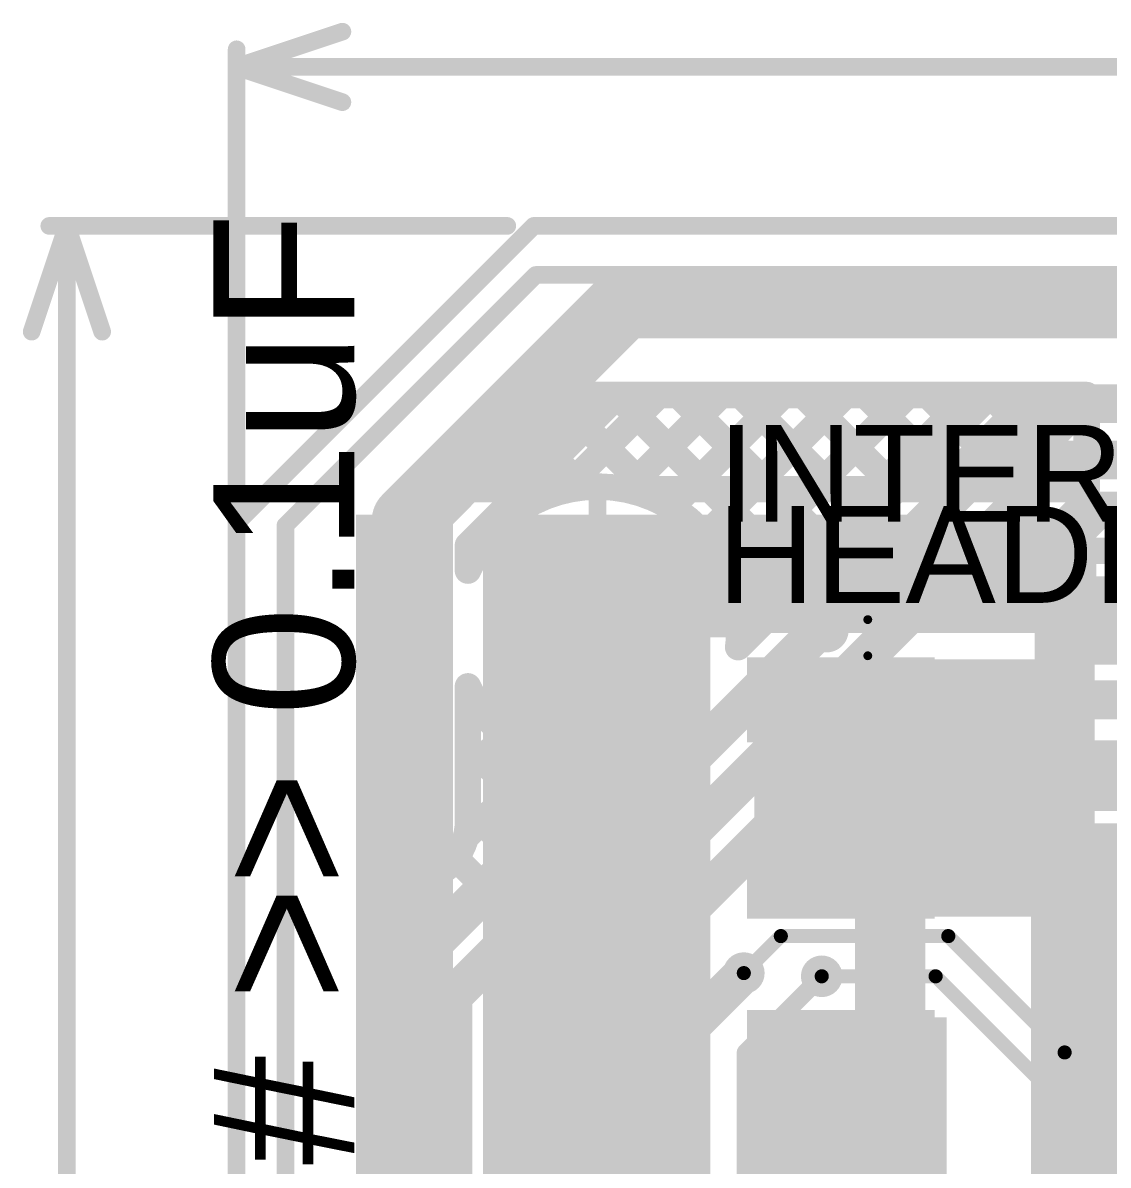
# Model space of a CAD drawing. Header units: millimetres. Extents: x -0.33 to 1.44, y -0.21 to 1.57.
# Drawn here: x -0.326 to 0.29, y 0.916 to 1.564 of the extents above; entities that cross this region are included whole.
import ezdxf

# ---------------------------------------------------------------- set-up
doc = ezdxf.new("R2010")
doc.units = ezdxf.units.MM
doc.header["$MEASUREMENT"] = 0
for name, color, linetype in [('BottomLayer', 5, 'Continuous'), ('Mechanical1', 6, 'Continuous'), ('Mechanical2', 216, 'Continuous'), ('TopLayer', 1, 'Continuous'), ('TopOverlay', 2, 'Continuous'), ('TopPaste', 8, 'Continuous'), ('TopSolder', 216, 'Continuous'), ('ViaHoleLayer', 16, 'Continuous')]:
    doc.layers.add(name, color=color, linetype=linetype)
doc.styles.add('Arial', font='arial.ttf', dxfattribs={"height": 0.2})

# ---------------------------------------------------------------- blocks, each defined once
blk = doc.blocks.new('95278_101A26LF_1')
at = {"layer": 'TopLayer'}
for points in [[(-0.62008, -0.05512), (-0.57992, -0.05512), (-0.57992, -0.15354), (-0.62008, -0.15354)], [(-0.52008, -0.05512), (-0.47992, -0.05512), (-0.47992, -0.15354), (-0.52008, -0.15354)], [(-0.42008, -0.05512), (-0.37992, -0.05512), (-0.37992, -0.15354), (-0.42008, -0.15354)]]:
    blk.add_hatch(color=1, dxfattribs=at).paths.add_polyline_path(points)
at = {"layer": 'TopPaste'}
for points in [[(-0.62008, -0.05512), (-0.57992, -0.05512), (-0.57992, -0.15354), (-0.62008, -0.15354)], [(-0.52008, -0.05512), (-0.47992, -0.05512), (-0.47992, -0.15354), (-0.52008, -0.15354)], [(-0.42008, -0.05512), (-0.37992, -0.05512), (-0.37992, -0.15354), (-0.42008, -0.15354)]]:
    blk.add_hatch(color=8, dxfattribs=at).paths.add_polyline_path(points)
at = {"layer": 'TopSolder'}
for points in [[(-0.62408, -0.05112), (-0.57592, -0.05112), (-0.57592, -0.15754), (-0.62408, -0.15754)], [(-0.52408, -0.05112), (-0.47592, -0.05112), (-0.47592, -0.15754), (-0.52408, -0.15754)], [(-0.42408, -0.05112), (-0.37592, -0.05112), (-0.37592, -0.15754), (-0.42408, -0.15754)]]:
    blk.add_hatch(color=216, dxfattribs=at).paths.add_polyline_path(points)
at = {"layer": 'TopOverlay', "const_width": 0.005}
for points in [[(-0.6455, -0.089), (-0.6455, 0.092)], [(-0.625, -0.089), (-0.6455, -0.089)]]:
    blk.add_lwpolyline(points, dxfattribs=at)
at = {"layer": 'TopOverlay'}
for points, const_width in [([(-0.64675, -0.089, 1), (-0.64425, -0.089, 1)], 0.0025), ([(-0.64675, -0.089, 1), (-0.64425, -0.089, 1)], 0.0025), ([(-0.62625, -0.089, 1), (-0.62375, -0.089, 1)], 0.0025), ([(-0.63188, -0.1125, 1), (-0.64712, -0.1125, 1)], 0.01), ([(-0.64962, -0.1125, 1), (-0.64462, -0.1125, 1)], 0.005), ([(-0.63438, -0.1125, 1), (-0.62938, -0.1125, 1)], 0.005)]:
    blk.add_lwpolyline(points, format="xyb", close=True, dxfattribs=dict(at, const_width=const_width))

msp = doc.modelspace()

# ---------------------------------------------------------------- hatches: boundary and pattern name
at = {"layer": 'BottomLayer'}
h = msp.add_hatch(color=5, dxfattribs=at)
edge = h.paths.add_edge_path()
edge.add_arc((0, 1.22047), 0.06299, 0, 360)
for points in [[(0.248, 1.2), (0.524, 1.2), (0.524, 1.25), (0.248, 1.25)], [(0.246, 0.905), (0.373, 0.905), (0.373, 1.11), (0.246, 1.11)]]:
    msp.add_hatch(color=5, dxfattribs=at).paths.add_polyline_path(points)
h = msp.add_hatch(color=5, dxfattribs=at)
edge = h.paths.add_edge_path()
edge.add_arc((0.269, 1.234), 0.01181, 0, 360)
h = msp.add_hatch(color=5, dxfattribs=at)
edge = h.paths.add_edge_path()
edge.add_arc((-0.108, 1.111), 0.01181, 0, 360)
h = msp.add_hatch(color=5, dxfattribs=at)
edge = h.paths.add_edge_path()
edge.add_arc((0.259, 1.093), 0.01181, 0, 360)
h = msp.add_hatch(color=5, dxfattribs=at)
edge = h.paths.add_edge_path()
edge.add_arc((0.083, 1.025), 0.01181, 0, 360)
h = msp.add_hatch(color=5, dxfattribs=at)
edge = h.paths.add_edge_path()
edge.add_arc((0.12719, 1.02319), 0.01181, 0, 360)
at = {"layer": 'TopLayer'}
for points in [[(-0.137, 0.657), (-0.082, 0.657), (-0.082, 1.285), (-0.137, 1.285)], [(-0.065, 1.218), (0.283, 1.218), (0.283, 1.285), (-0.065, 1.285)], [(-0.065, 0.82), (0.064, 0.82), (0.064, 1.26), (-0.065, 1.26)], [(0.089, 1.057), (0.282, 1.057), (0.282, 1.203), (0.089, 1.203)], [(0.087, 0.824), (0.198, 0.824), (0.198, 1), (0.087, 1)]]:
    msp.add_hatch(color=1, dxfattribs=at).paths.add_polyline_path(points)
h = msp.add_hatch(color=1, dxfattribs=at)
edge = h.paths.add_edge_path()
edge.add_arc((0, 1.22047), 0.06299, 0, 360)
h = msp.add_hatch(color=1, dxfattribs=at)
edge = h.paths.add_edge_path()
edge.add_arc((0.269, 1.234), 0.01181, 0, 360)
h = msp.add_hatch(color=1, dxfattribs=at)
edge = h.paths.add_edge_path()
edge.add_arc((-0.108, 1.111), 0.01181, 0, 360)
h = msp.add_hatch(color=1, dxfattribs=at)
edge = h.paths.add_edge_path()
edge.add_arc((0.259, 1.093), 0.01181, 0, 360)
h = msp.add_hatch(color=1, dxfattribs=at)
edge = h.paths.add_edge_path()
edge.add_arc((0.083, 1.025), 0.01181, 0, 360)
h = msp.add_hatch(color=1, dxfattribs=at)
edge = h.paths.add_edge_path()
edge.add_arc((0.12719, 1.02319), 0.01181, 0, 360)
at = {"layer": 'ViaHoleLayer'}
h = msp.add_hatch(color=16, dxfattribs=at)
edge = h.paths.add_edge_path()
edge.add_arc((0, 1.22047), 0.06299, 0, 360)
h = msp.add_hatch(color=16, dxfattribs=at)
edge = h.paths.add_edge_path()
edge.add_arc((0.269, 1.234), 0.00591, 0, 360)
h = msp.add_hatch(color=16, dxfattribs=at)
edge = h.paths.add_edge_path()
edge.add_arc((-0.108, 1.111), 0.00591, 0, 360)
h = msp.add_hatch(color=16, dxfattribs=at)
edge = h.paths.add_edge_path()
edge.add_arc((0.259, 1.093), 0.00591, 0, 360)
h = msp.add_hatch(color=16, dxfattribs=at)
edge = h.paths.add_edge_path()
edge.add_arc((0.083, 1.025), 0.00591, 0, 360)
h = msp.add_hatch(color=16, dxfattribs=at)
edge = h.paths.add_edge_path()
edge.add_arc((0.12719, 1.02319), 0.00591, 0, 360)

# ---------------------------------------------------------------- linework, layer by layer
at = {"layer": 'BottomLayer'}
for points, const_width in [([(-0.108, 1.282), (0.015, 1.405)], 0.04), ([(0.015, 1.405), (0.345, 1.405)], 0.04), ([(-0.08209, 1.01191), (0.254, 1.348)], 0.022), ([(-0.0735, 1.26771), (0.01169, 1.3529)], 0.015), ([(-0.01965, 1.29853), (0.03472, 1.3529)], 0.015), ([(0.01106, 1.35227), (0.11664, 1.2467)], 0.015), ([(0.01169, 1.3529), (0.22284, 1.3529)], 0.015), ([(0.01645, 1.29927), (0.07008, 1.3529)], 0.015), ([(0.0418, 1.28926), (0.10544, 1.3529)], 0.015), ([(0.04579, 1.3529), (0.13432, 1.26438)], 0.015), ([(0.06094, 1.27305), (0.14079, 1.3529)], 0.015), ([(0.07441, 1.25116), (0.17615, 1.3529)], 0.015), ([(0.07979, 1.20985), (0.22284, 1.3529)], 0.015), ([(0.08048, 1.22188), (0.2115, 1.3529)], 0.015), ([(0.08115, 1.3529), (0.15199, 1.28206)], 0.015), ([(0.1165, 1.3529), (0.16967, 1.29973)], 0.015), ([(0.15186, 1.3529), (0.18735, 1.31741)], 0.015), ([(0.18721, 1.3529), (0.20503, 1.33509)], 0.015), ([(0.254, 1.348), (0.639, 1.348)], 0.022), ([(-0.00661, 1.3346), (0.03505, 1.29293)], 0.015), ([(-0.05309, 0.99891), (0.264, 1.316)], 0.022), ([(-0.02429, 1.31692), (-0.00794, 1.30057)], 0.015), ([(0.264, 1.316), (1.07181, 1.316)], 0.022), ([(-0.04197, 1.29924), (-0.03546, 1.29273)], 0.015), ([(-0.108, 1.111), (-0.108, 1.282)], 0.04), ([(0, 1.22047), (0, 1.29346)], 0.01), ([(0.24856, 1.2645), (0.27456, 1.2905)], 0.015), ([(0.26452, 1.2645), (0.29052, 1.2905)], 0.015), ([(0.27456, 1.2905), (0.5475, 1.2905)], 0.015), ([(0.28497, 1.2905), (0.31097, 1.2645)], 0.015), ([(-0.05965, 1.28156), (-0.05619, 1.27811)], 0.015), ([(0.26209, 1.27803), (0.27561, 1.2645)], 0.015), ([(-0.0735, 1.25329), (-0.0735, 1.26771)], 0.015), ([(0.24856, 1.2645), (0.5385, 1.2645)], 0.015), ([(-0.0735, 1.26006), (-0.07129, 1.25785)], 0.015), ([(-0.0735, 1.26006), (-0.07129, 1.25785)], 0.015), ([(0.07246, 1.25552), (0.09896, 1.22902)], 0.015), ([(0.269, 1.234), (0.269, 1.25581)], 0.01), ([(0, 1.22047), (0.07299, 1.22047)], 0.01), ([(0, 1.14748), (0, 1.22047)], 0.01), ([(-0.0735, 1.111), (-0.0735, 1.18766)], 0.015), ([(-0.0735, 1.17396), (-0.06879, 1.17868)], 0.015), ([(-0.02409, 0.98492), (0.17099, 1.18)], 0.022), ([(0.17099, 1.18), (0.5745, 1.18)], 0.022), ([(-0.0735, 1.13861), (-0.05258, 1.15953)], 0.015), ([(-0.0735, 1.15399), (-0.02478, 1.10528)], 0.015), ([(-0.07467, 1.10208), (-0.03069, 1.14606)], 0.015), ([(0.166, 1.11357), (0.18943, 1.137)], 0.04), ([(0.18943, 1.137), (0.409, 1.137)], 0.04), ([(-0.1105, 1.0309), (-0.00141, 1.13999)], 0.015), ([(-0.10009, 1.02997), (0.01062, 1.14068)], 0.015), ([(-0.02988, 1.14573), (-0.00711, 1.12296)], 0.015), ([(0.166, 0.677), (0.166, 1.11357)], 0.04), ([(-0.0735, 1.11864), (-0.04246, 1.0876)], 0.015), ([(-0.08045, 1.09023), (-0.06014, 1.06992)], 0.015), ([(-0.1105, 1.06625), (-0.09908, 1.07767)], 0.015), ([(-0.1105, 0.79068), (-0.1105, 1.07659)], 0.015), ([(-0.10251, 1.07694), (-0.07782, 1.05225)], 0.015), ([(-0.1105, 1.04957), (-0.09549, 1.03457)], 0.015), ([(0.00491, 0.94691), (0.083, 1.025)], 0.022), ([(0.084, 0.98), (0.12719, 1.02319)], 0.01), ([(-0.1105, 1.01422), (-0.10759, 1.0113)], 0.015), ([(-0.10759, 0.78777), (-0.10759, 1.01191)], 0.015), ([(-0.08209, 0.46508), (-0.08209, 1.01191)], 0.022), ([(-0.1105, 0.99554), (-0.10759, 0.99846)], 0.015), ([(-0.05309, 0.47709), (-0.05309, 0.99891)], 0.022), ([(-0.02409, 0.51209), (-0.02409, 0.98492)], 0.022), ([(-0.1105, 0.97886), (-0.10759, 0.97595)], 0.015), ([(0.084, 0.572), (0.084, 0.98)], 0.01), ([(-0.1105, 0.96019), (-0.10759, 0.9631)], 0.015), ([(0.00491, 0.53709), (0.00491, 0.94691)], 0.022), ([(-0.1105, 0.94351), (-0.10759, 0.94059)], 0.015), ([(-0.1105, 0.92483), (-0.10759, 0.92775)], 0.015)]:
    msp.add_lwpolyline(points, dxfattribs=dict(at, const_width=const_width))
for points, const_width in [([(0.005, 1.405, 1), (0.025, 1.405, 1)], 0.02), ([(0.005, 1.405, 1), (0.025, 1.405, 1)], 0.02), ([(0.00731, 1.35227, 1), (0.01481, 1.35227, 1)], 0.0075), ([(0.00794, 1.3529, 1), (0.01544, 1.3529, 1)], 0.0075), ([(0.00794, 1.3529, 1), (0.01544, 1.3529, 1)], 0.0075), ([(0.03097, 1.3529, 1), (0.03847, 1.3529, 1)], 0.0075), ([(0.04204, 1.3529, 1), (0.04954, 1.3529, 1)], 0.0075), ([(0.06633, 1.3529, 1), (0.07383, 1.3529, 1)], 0.0075), ([(0.0774, 1.3529, 1), (0.0849, 1.3529, 1)], 0.0075), ([(0.10169, 1.3529, 1), (0.10919, 1.3529, 1)], 0.0075), ([(0.11275, 1.3529, 1), (0.12025, 1.3529, 1)], 0.0075), ([(0.13704, 1.3529, 1), (0.14454, 1.3529, 1)], 0.0075), ([(0.14811, 1.3529, 1), (0.15561, 1.3529, 1)], 0.0075), ([(0.1724, 1.3529, 1), (0.1799, 1.3529, 1)], 0.0075), ([(0.18346, 1.3529, 1), (0.19096, 1.3529, 1)], 0.0075), ([(0.20775, 1.3529, 1), (0.21525, 1.3529, 1)], 0.0075), ([(0.21909, 1.3529, 1), (0.22659, 1.3529, 1)], 0.0075), ([(0.21909, 1.3529, 1), (0.22659, 1.3529, 1)], 0.0075), ([(0.2485, 1.348, 1), (0.2595, 1.348, 1)], 0.011), ([(0.2485, 1.348, 1), (0.2595, 1.348, 1)], 0.011), ([(-0.01036, 1.3346, 1), (-0.00286, 1.3346, 1)], 0.0075), ([(0.20128, 1.33509, 1), (0.20878, 1.33509, 1)], 0.0075), ([(-0.02804, 1.31692, 1), (-0.02054, 1.31692, 1)], 0.0075), ([(0.1836, 1.31741, 1), (0.1911, 1.31741, 1)], 0.0075), ([(0.2585, 1.316, 1), (0.2695, 1.316, 1)], 0.011), ([(0.2585, 1.316, 1), (0.2695, 1.316, 1)], 0.011), ([(-0.04572, 1.29924, 1), (-0.03822, 1.29924, 1)], 0.0075), ([(-0.0234, 1.29853, 1), (-0.0159, 1.29853, 1)], 0.0075), ([(-0.01169, 1.30057, 1), (-0.00419, 1.30057, 1)], 0.0075), ([(0.0127, 1.29927, 1), (0.0202, 1.29927, 1)], 0.0075), ([(0.16592, 1.29973, 1), (0.17342, 1.29973, 1)], 0.0075), ([(-0.118, 1.282, 1), (-0.098, 1.282, 1)], 0.02), ([(-0.118, 1.282, 1), (-0.098, 1.282, 1)], 0.02), ([(-0.03921, 1.29273, 1), (-0.03171, 1.29273, 1)], 0.0075), ([(-0.0025, 1.29346, 1), (0.0025, 1.29346, 1)], 0.005), ([(0.0313, 1.29293, 1), (0.0388, 1.29293, 1)], 0.0075), ([(0.03805, 1.28926, 1), (0.04555, 1.28926, 1)], 0.0075), ([(0.27081, 1.2905, 1), (0.27831, 1.2905, 1)], 0.0075), ([(0.27081, 1.2905, 1), (0.27831, 1.2905, 1)], 0.0075), ([(0.28122, 1.2905, 1), (0.28872, 1.2905, 1)], 0.0075), ([(0.28677, 1.2905, 1), (0.29427, 1.2905, 1)], 0.0075), ([(0.14824, 1.28206, 1), (0.15574, 1.28206, 1)], 0.0075), ([(-0.0634, 1.28156, 1), (-0.0559, 1.28156, 1)], 0.0075), ([(-0.05994, 1.27811, 1), (-0.05244, 1.27811, 1)], 0.0075), ([(0.25834, 1.27803, 1), (0.26584, 1.27803, 1)], 0.0075), ([(0.05719, 1.27305, 1), (0.06469, 1.27305, 1)], 0.0075), ([(-0.07725, 1.26771, 1), (-0.06975, 1.26771, 1)], 0.0075), ([(-0.07725, 1.26771, 1), (-0.06975, 1.26771, 1)], 0.0075), ([(0.13057, 1.26438, 1), (0.13807, 1.26438, 1)], 0.0075), ([(0.24481, 1.2645, 1), (0.25231, 1.2645, 1)], 0.0075), ([(0.24481, 1.2645, 1), (0.25231, 1.2645, 1)], 0.0075), ([(0.26077, 1.2645, 1), (0.26827, 1.2645, 1)], 0.0075), ([(0.27186, 1.2645, 1), (0.27936, 1.2645, 1)], 0.0075), ([(-0.07725, 1.26006, 1), (-0.06975, 1.26006, 1)], 0.0075), ([(-0.07725, 1.26006, 1), (-0.06975, 1.26006, 1)], 0.0075), ([(-0.07504, 1.25785, 1), (-0.06754, 1.25785, 1)], 0.0075), ([(-0.07504, 1.25785, 1), (-0.06754, 1.25785, 1)], 0.0075), ([(-0.07725, 1.25329, 1), (-0.06975, 1.25329, 1)], 0.0075), ([(-0.07725, 1.25329, 1), (-0.06975, 1.25329, 1)], 0.0075), ([(-0.07725, 1.25329, 1), (-0.06975, 1.25329, 1)], 0.0075), ([(0.06871, 1.25552, 1), (0.07621, 1.25552, 1)], 0.0075), ([(0.07066, 1.25116, 1), (0.07816, 1.25116, 1)], 0.0075), ([(0.2665, 1.25581, 1), (0.2715, 1.25581, 1)], 0.005), ([(0.11289, 1.2467, 1), (0.12039, 1.2467, 1)], 0.0075), ([(0.2665, 1.234, 1), (0.2715, 1.234, 1)], 0.005), ([(0.09521, 1.22902, 1), (0.10271, 1.22902, 1)], 0.0075), ([(-0.0025, 1.22047, 1), (0.0025, 1.22047, 1)], 0.005), ([(-0.0025, 1.22047, 1), (0.0025, 1.22047, 1)], 0.005), ([(-0.0025, 1.22047, 1), (0.0025, 1.22047, 1)], 0.005), ([(0.07049, 1.22047, 1), (0.07549, 1.22047, 1)], 0.005), ([(0.07673, 1.22188, 1), (0.08423, 1.22188, 1)], 0.0075), ([(0.07674, 1.22047, 1), (0.08424, 1.22047, 1)], 0.0075), ([(0.07674, 1.22047, 1), (0.08424, 1.22047, 1)], 0.0075), ([(0.07674, 1.22047, 1), (0.08424, 1.22047, 1)], 0.0075), ([(0.07674, 1.22047, 1), (0.08424, 1.22047, 1)], 0.0075), ([(0.07604, 1.20985, 1), (0.08354, 1.20985, 1)], 0.0075), ([(0.07604, 1.20985, 1), (0.08354, 1.20985, 1)], 0.0075), ([(0.07604, 1.20985, 1), (0.08354, 1.20985, 1)], 0.0075), ([(-0.07725, 1.18766, 1), (-0.06975, 1.18766, 1)], 0.0075), ([(-0.07725, 1.18766, 1), (-0.06975, 1.18766, 1)], 0.0075), ([(-0.07725, 1.18766, 1), (-0.06975, 1.18766, 1)], 0.0075), ([(-0.07254, 1.17868, 1), (-0.06504, 1.17868, 1)], 0.0075), ([(0.16549, 1.18, 1), (0.17649, 1.18, 1)], 0.011), ([(0.16549, 1.18, 1), (0.17649, 1.18, 1)], 0.011), ([(-0.07725, 1.17396, 1), (-0.06975, 1.17396, 1)], 0.0075), ([(-0.05633, 1.15953, 1), (-0.04883, 1.15953, 1)], 0.0075), ([(-0.07725, 1.15399, 1), (-0.06975, 1.15399, 1)], 0.0075), ([(-0.03444, 1.14606, 1), (-0.02694, 1.14606, 1)], 0.0075), ([(0.17943, 1.137, 1), (0.19943, 1.137, 1)], 0.02), ([(0.17943, 1.137, 1), (0.19943, 1.137, 1)], 0.02), ([(-0.03363, 1.14573, 1), (-0.02613, 1.14573, 1)], 0.0075), ([(-0.00516, 1.13999, 1), (0.00234, 1.13999, 1)], 0.0075), ([(-0.0025, 1.14748, 1), (0.0025, 1.14748, 1)], 0.005), ([(0.00687, 1.14068, 1), (0.01437, 1.14068, 1)], 0.0075), ([(0.00687, 1.14068, 1), (0.01437, 1.14068, 1)], 0.0075), ([(0.00687, 1.14068, 1), (0.01437, 1.14068, 1)], 0.0075), ([(-0.07725, 1.13861, 1), (-0.06975, 1.13861, 1)], 0.0075), ([(-0.118, 1.111, 1), (-0.098, 1.111, 1)], 0.02), ([(-0.01086, 1.12296, 1), (-0.00336, 1.12296, 1)], 0.0075), ([(0.156, 1.11357, 1), (0.176, 1.11357, 1)], 0.02), ([(0.156, 1.11357, 1), (0.176, 1.11357, 1)], 0.02), ([(-0.07725, 1.11864, 1), (-0.06975, 1.11864, 1)], 0.0075), ([(-0.07725, 1.111, 1), (-0.06975, 1.111, 1)], 0.0075), ([(-0.07725, 1.111, 1), (-0.06975, 1.111, 1)], 0.0075), ([(-0.07842, 1.10208, 1), (-0.07092, 1.10208, 1)], 0.0075), ([(-0.02853, 1.10528, 1), (-0.02103, 1.10528, 1)], 0.0075), ([(-0.0842, 1.09023, 1), (-0.0767, 1.09023, 1)], 0.0075), ([(-0.04621, 1.0876, 1), (-0.03871, 1.0876, 1)], 0.0075), ([(-0.11425, 1.07659, 1), (-0.10675, 1.07659, 1)], 0.0075), ([(-0.11425, 1.07659, 1), (-0.10675, 1.07659, 1)], 0.0075), ([(-0.10626, 1.07694, 1), (-0.09876, 1.07694, 1)], 0.0075), ([(-0.10283, 1.07767, 1), (-0.09533, 1.07767, 1)], 0.0075), ([(-0.06389, 1.06992, 1), (-0.05639, 1.06992, 1)], 0.0075), ([(-0.11425, 1.06625, 1), (-0.10675, 1.06625, 1)], 0.0075), ([(-0.11425, 1.04957, 1), (-0.10675, 1.04957, 1)], 0.0075), ([(-0.08157, 1.05225, 1), (-0.07407, 1.05225, 1)], 0.0075), ([(-0.11425, 1.0309, 1), (-0.10675, 1.0309, 1)], 0.0075), ([(-0.10387, 1.02994, 1), (-0.09637, 1.02994, 1)], 0.0075), ([(-0.10384, 1.02997, 1), (-0.09634, 1.02997, 1)], 0.0075), ([(-0.10384, 1.02997, 1), (-0.09634, 1.02997, 1)], 0.0075), ([(-0.09924, 1.03457, 1), (-0.09174, 1.03457, 1)], 0.0075), ([(0.0775, 1.025, 1), (0.0885, 1.025, 1)], 0.011), ([(0.12469, 1.02319, 1), (0.12969, 1.02319, 1)], 0.005), ([(-0.11425, 1.01422, 1), (-0.10675, 1.01422, 1)], 0.0075), ([(-0.11134, 1.01191, 1), (-0.10384, 1.01191, 1)], 0.0075), ([(-0.11134, 1.01191, 1), (-0.10384, 1.01191, 1)], 0.0075), ([(-0.11134, 1.01191, 1), (-0.10384, 1.01191, 1)], 0.0075), ([(-0.11134, 1.0113, 1), (-0.10384, 1.0113, 1)], 0.0075), ([(-0.08759, 1.01191, 1), (-0.07659, 1.01191, 1)], 0.011), ([(-0.08759, 1.01191, 1), (-0.07659, 1.01191, 1)], 0.011), ([(-0.11134, 0.99846, 1), (-0.10384, 0.99846, 1)], 0.0075), ([(-0.05859, 0.99891, 1), (-0.04759, 0.99891, 1)], 0.011), ([(-0.05859, 0.99891, 1), (-0.04759, 0.99891, 1)], 0.011), ([(-0.11425, 0.99554, 1), (-0.10675, 0.99554, 1)], 0.0075), ([(-0.02959, 0.98492, 1), (-0.01859, 0.98492, 1)], 0.011), ([(-0.02959, 0.98492, 1), (-0.01859, 0.98492, 1)], 0.011), ([(-0.11425, 0.97886, 1), (-0.10675, 0.97886, 1)], 0.0075), ([(0.0815, 0.98, 1), (0.0865, 0.98, 1)], 0.005), ([(0.0815, 0.98, 1), (0.0865, 0.98, 1)], 0.005), ([(-0.11134, 0.97595, 1), (-0.10384, 0.97595, 1)], 0.0075), ([(-0.11425, 0.96019, 1), (-0.10675, 0.96019, 1)], 0.0075), ([(-0.11134, 0.9631, 1), (-0.10384, 0.9631, 1)], 0.0075), ([(-0.00059, 0.94691, 1), (0.01041, 0.94691, 1)], 0.011), ([(-0.00059, 0.94691, 1), (0.01041, 0.94691, 1)], 0.011), ([(-0.11425, 0.94351, 1), (-0.10675, 0.94351, 1)], 0.0075), ([(-0.11134, 0.94059, 1), (-0.10384, 0.94059, 1)], 0.0075), ([(-0.11134, 0.92775, 1), (-0.10384, 0.92775, 1)], 0.0075), ([(-0.11425, 0.92483, 1), (-0.10675, 0.92483, 1)], 0.0075)]:
    msp.add_lwpolyline(points, format="xyb", close=True, dxfattribs=dict(at, const_width=const_width))
at = {"layer": 'BottomLayer', "const_width": 0.015}
for points in [[(-0.0735, 1.25329, -0.809364), (0.08049, 1.22047)], [(-0.0735, 1.25329, -0.809364), (0.08049, 1.22047)], [(0.08049, 1.22047, -0.033097), (0.07979, 1.20985)], [(0.08049, 1.22047, -0.033097), (0.07979, 1.20985)], [(0.01062, 1.14068, -0.332289), (-0.0735, 1.18766)], [(0.01062, 1.14068, -0.332289), (-0.0735, 1.18766)], [(-0.0735, 1.111, -0.435621), (-0.1105, 1.07659)], [(-0.10759, 1.01191, -0.199327), (-0.10009, 1.02997)], [(-0.10759, 1.01191, -0.198912), (-0.10012, 1.02994)]]:
    msp.add_lwpolyline(points, format="xyb", dxfattribs=at)
at = {"layer": 'Mechanical1', "const_width": 0.01}
for points in [[(-0.20472, 1.539), (-0.14472, 1.559)], [(-0.20472, 1.28028), (-0.20472, 1.549)], [(-0.20472, 1.539), (-0.14472, 1.519)], [(-0.20472, 1.539), (0.31332, 1.539)], [(-0.321, 1.38882), (-0.301, 1.44882)], [(-0.311, 1.44882), (-0.05118, 1.44882)], [(-0.301, 1.44882), (-0.281, 1.38882)], [(-0.301, 0.89196), (-0.301, 1.44882)]]:
    msp.add_lwpolyline(points, dxfattribs=at)
at = {"layer": 'Mechanical1', "const_width": 0.005}
for points in [[(-0.14722, 1.559, 1), (-0.14222, 1.559, 1)], [(-0.20722, 1.549, 1), (-0.20222, 1.549, 1)], [(-0.20722, 1.539, 1), (-0.20222, 1.539, 1)], [(-0.20722, 1.539, 1), (-0.20222, 1.539, 1)], [(-0.20722, 1.539, 1), (-0.20222, 1.539, 1)], [(-0.14722, 1.519, 1), (-0.14222, 1.519, 1)], [(-0.3135, 1.44882, 1), (-0.3085, 1.44882, 1)], [(-0.3035, 1.44882, 1), (-0.2985, 1.44882, 1)], [(-0.3035, 1.44882, 1), (-0.2985, 1.44882, 1)], [(-0.3035, 1.44882, 1), (-0.2985, 1.44882, 1)], [(-0.05368, 1.44882, 1), (-0.04868, 1.44882, 1)], [(-0.3235, 1.38882, 1), (-0.3185, 1.38882, 1)], [(-0.2835, 1.38882, 1), (-0.2785, 1.38882, 1)], [(-0.20722, 1.28028, 1), (-0.20222, 1.28028, 1)]]:
    msp.add_lwpolyline(points, format="xyb", close=True, dxfattribs=at)
at = {"layer": 'Mechanical2', "const_width": 0.01}
for points in [[(-0.20472, 1.28028), (-0.03618, 1.44882)], [(-0.03618, 1.44882), (1.26311, 1.44882)], [(-0.03618, 1.44882), (1.26311, 1.44882)], [(-0.20472, -0.0418), (-0.20472, 1.28028)], [(-0.20472, -0.0418), (-0.20472, 1.28028)]]:
    msp.add_lwpolyline(points, dxfattribs=at)
at = {"layer": 'Mechanical2', "const_width": 0.005}
for points in [[(-0.03868, 1.44882, 1), (-0.03368, 1.44882, 1)], [(-0.03868, 1.44882, 1), (-0.03368, 1.44882, 1)], [(-0.03868, 1.44882, 1), (-0.03368, 1.44882, 1)], [(-0.20722, 1.28028, 1), (-0.20222, 1.28028, 1)], [(-0.20722, 1.28028, 1), (-0.20222, 1.28028, 1)], [(-0.20722, 1.28028, 1), (-0.20222, 1.28028, 1)]]:
    msp.add_lwpolyline(points, format="xyb", close=True, dxfattribs=at)
at = {"layer": 'TopLayer'}
for points, const_width in [([(-0.177, 1.279), (-0.035, 1.421)], 0.01), ([(-0.035, 1.421), (0.607, 1.421)], 0.01), ([(-0.0905, 1.2995), (-0.0371, 1.3529)], 0.015), ([(-0.08939, 1.2995), (-0.03677, 1.35212)], 0.015), ([(-0.05403, 1.2995), (-0.00063, 1.3529)], 0.015), ([(-0.0371, 1.3529), (0.2775, 1.3529)], 0.015), ([(-0.0371, 1.3529), (-0.0335, 1.3445)], 0.015), ([(-0.0371, 1.3529), (-0.0335, 1.3445)], 0.015), ([(-0.02492, 1.3529), (0.02848, 1.2995)], 0.015), ([(-0.01868, 1.2995), (0.03472, 1.3529)], 0.015), ([(0.01044, 1.3529), (0.06384, 1.2995)], 0.015), ([(0.01668, 1.2995), (0.07008, 1.3529)], 0.015), ([(0.04579, 1.3529), (0.09919, 1.2995)], 0.015), ([(0.05204, 1.2995), (0.10544, 1.3529)], 0.015), ([(0.08115, 1.3529), (0.13455, 1.2995)], 0.015), ([(0.08739, 1.2995), (0.14079, 1.3529)], 0.015), ([(0.1165, 1.3529), (0.1699, 1.2995)], 0.015), ([(0.12275, 1.2995), (0.17615, 1.3529)], 0.015), ([(0.15186, 1.3529), (0.20526, 1.2995)], 0.015), ([(0.1581, 1.2995), (0.2115, 1.3529)], 0.015), ([(0.18721, 1.3529), (0.24061, 1.2995)], 0.015), ([(0.19346, 1.2995), (0.24686, 1.3529)], 0.015), ([(0.22257, 1.3529), (0.27597, 1.2995)], 0.015), ([(0.22881, 1.2995), (0.2775, 1.34819)], 0.015), ([(0.25792, 1.3529), (0.2775, 1.33332)], 0.015), ([(0.2775, 1.2995), (0.2775, 1.3529)], 0.015), ([(-0.04869, 1.34131), (-0.00794, 1.30057)], 0.015), ([(-0.06636, 1.32364), (-0.04223, 1.2995)], 0.015), ([(0.26417, 1.2995), (0.2775, 1.31283)], 0.015), ([(-0.08404, 1.30596), (-0.07758, 1.2995)], 0.015), ([(-0.0905, 1.2995), (-0.0795, 1.2995)], 0.015), ([(-0.0795, 1.2995), (-0.0675, 1.2995)], 0.015), ([(-0.0795, 1.2995), (-0.0675, 1.2995)], 0.015), ([(-0.0675, 1.2995), (-0.01528, 1.2995)], 0.015), ([(0.01528, 1.2995), (0.2775, 1.2995)], 0.015), ([(0, 1.22047), (0, 1.29346)], 0.01), ([(-0.177, 0.783), (-0.177, 1.279)], 0.01), ([(0.083, 1.025), (0.104, 1.046)], 0.008), ([(0.104, 1.046), (0.199, 1.046)], 0.008), ([(0.199, 1.046), (0.265, 0.98)], 0.008), ([(0.12719, 1.02319), (0.19181, 1.02319)], 0.008), ([(0.19181, 1.02319), (0.30054, 0.91446)], 0.008), ([(0.265, 0.98), (0.34666, 0.98)], 0.008)]:
    msp.add_lwpolyline(points, dxfattribs=dict(at, const_width=const_width))
for points, const_width in [([(-0.0375, 1.421, 1), (-0.0325, 1.421, 1)], 0.005), ([(-0.0375, 1.421, 1), (-0.0325, 1.421, 1)], 0.005), ([(-0.04085, 1.3529, 1), (-0.03335, 1.3529, 1)], 0.0075), ([(-0.04085, 1.3529, 1), (-0.03335, 1.3529, 1)], 0.0075), ([(-0.04085, 1.3529, 1), (-0.03335, 1.3529, 1)], 0.0075), ([(-0.04085, 1.3529, 1), (-0.03335, 1.3529, 1)], 0.0075), ([(-0.04052, 1.35212, 1), (-0.03302, 1.35212, 1)], 0.0075), ([(-0.02867, 1.3529, 1), (-0.02117, 1.3529, 1)], 0.0075), ([(-0.00438, 1.3529, 1), (0.00312, 1.3529, 1)], 0.0075), ([(0.00669, 1.3529, 1), (0.01419, 1.3529, 1)], 0.0075), ([(0.03097, 1.3529, 1), (0.03847, 1.3529, 1)], 0.0075), ([(0.04204, 1.3529, 1), (0.04954, 1.3529, 1)], 0.0075), ([(0.06633, 1.3529, 1), (0.07383, 1.3529, 1)], 0.0075), ([(0.0774, 1.3529, 1), (0.0849, 1.3529, 1)], 0.0075), ([(0.10169, 1.3529, 1), (0.10919, 1.3529, 1)], 0.0075), ([(0.11275, 1.3529, 1), (0.12025, 1.3529, 1)], 0.0075), ([(0.13704, 1.3529, 1), (0.14454, 1.3529, 1)], 0.0075), ([(0.14811, 1.3529, 1), (0.15561, 1.3529, 1)], 0.0075), ([(0.1724, 1.3529, 1), (0.1799, 1.3529, 1)], 0.0075), ([(0.18346, 1.3529, 1), (0.19096, 1.3529, 1)], 0.0075), ([(0.20775, 1.3529, 1), (0.21525, 1.3529, 1)], 0.0075), ([(0.21882, 1.3529, 1), (0.22632, 1.3529, 1)], 0.0075), ([(0.24311, 1.3529, 1), (0.25061, 1.3529, 1)], 0.0075), ([(0.25417, 1.3529, 1), (0.26167, 1.3529, 1)], 0.0075), ([(0.27375, 1.3529, 1), (0.28125, 1.3529, 1)], 0.0075), ([(0.27375, 1.3529, 1), (0.28125, 1.3529, 1)], 0.0075), ([(0.27375, 1.34819, 1), (0.28125, 1.34819, 1)], 0.0075), ([(-0.05244, 1.34131, 1), (-0.04494, 1.34131, 1)], 0.0075), ([(-0.03725, 1.3445, 1), (-0.02975, 1.3445, 1)], 0.0075), ([(-0.03725, 1.3445, 1), (-0.02975, 1.3445, 1)], 0.0075), ([(0.27375, 1.33332, 1), (0.28125, 1.33332, 1)], 0.0075), ([(-0.07011, 1.32364, 1), (-0.06261, 1.32364, 1)], 0.0075), ([(0.27375, 1.31283, 1), (0.28125, 1.31283, 1)], 0.0075), ([(-0.08779, 1.30596, 1), (-0.08029, 1.30596, 1)], 0.0075), ([(-0.09425, 1.2995, 1), (-0.08675, 1.2995, 1)], 0.0075), ([(-0.09425, 1.2995, 1), (-0.08675, 1.2995, 1)], 0.0075), ([(-0.09314, 1.2995, 1), (-0.08564, 1.2995, 1)], 0.0075), ([(-0.08325, 1.2995, 1), (-0.07575, 1.2995, 1)], 0.0075), ([(-0.08325, 1.2995, 1), (-0.07575, 1.2995, 1)], 0.0075), ([(-0.08325, 1.2995, 1), (-0.07575, 1.2995, 1)], 0.0075), ([(-0.08133, 1.2995, 1), (-0.07383, 1.2995, 1)], 0.0075), ([(-0.07125, 1.2995, 1), (-0.06375, 1.2995, 1)], 0.0075), ([(-0.07125, 1.2995, 1), (-0.06375, 1.2995, 1)], 0.0075), ([(-0.07125, 1.2995, 1), (-0.06375, 1.2995, 1)], 0.0075), ([(-0.05778, 1.2995, 1), (-0.05028, 1.2995, 1)], 0.0075), ([(-0.04598, 1.2995, 1), (-0.03848, 1.2995, 1)], 0.0075), ([(-0.02243, 1.2995, 1), (-0.01493, 1.2995, 1)], 0.0075), ([(-0.01903, 1.2995, 1), (-0.01153, 1.2995, 1)], 0.0075), ([(-0.01903, 1.2995, 1), (-0.01153, 1.2995, 1)], 0.0075), ([(-0.01903, 1.2995, 1), (-0.01153, 1.2995, 1)], 0.0075), ([(-0.01169, 1.30057, 1), (-0.00419, 1.30057, 1)], 0.0075), ([(0.01153, 1.2995, 1), (0.01903, 1.2995, 1)], 0.0075), ([(0.01153, 1.2995, 1), (0.01903, 1.2995, 1)], 0.0075), ([(0.01153, 1.2995, 1), (0.01903, 1.2995, 1)], 0.0075), ([(0.01293, 1.2995, 1), (0.02043, 1.2995, 1)], 0.0075), ([(0.02473, 1.2995, 1), (0.03223, 1.2995, 1)], 0.0075), ([(0.04829, 1.2995, 1), (0.05579, 1.2995, 1)], 0.0075), ([(0.06009, 1.2995, 1), (0.06759, 1.2995, 1)], 0.0075), ([(0.08364, 1.2995, 1), (0.09114, 1.2995, 1)], 0.0075), ([(0.09544, 1.2995, 1), (0.10294, 1.2995, 1)], 0.0075), ([(0.119, 1.2995, 1), (0.1265, 1.2995, 1)], 0.0075), ([(0.1308, 1.2995, 1), (0.1383, 1.2995, 1)], 0.0075), ([(0.15435, 1.2995, 1), (0.16185, 1.2995, 1)], 0.0075), ([(0.16615, 1.2995, 1), (0.17365, 1.2995, 1)], 0.0075), ([(0.18971, 1.2995, 1), (0.19721, 1.2995, 1)], 0.0075), ([(0.20151, 1.2995, 1), (0.20901, 1.2995, 1)], 0.0075), ([(0.22506, 1.2995, 1), (0.23256, 1.2995, 1)], 0.0075), ([(0.23686, 1.2995, 1), (0.24436, 1.2995, 1)], 0.0075), ([(0.26042, 1.2995, 1), (0.26792, 1.2995, 1)], 0.0075), ([(0.27222, 1.2995, 1), (0.27972, 1.2995, 1)], 0.0075), ([(0.27375, 1.2995, 1), (0.28125, 1.2995, 1)], 0.0075), ([(0.27375, 1.2995, 1), (0.28125, 1.2995, 1)], 0.0075), ([(-0.0025, 1.29346, 1), (0.0025, 1.29346, 1)], 0.005), ([(-0.1795, 1.279, 1), (-0.1745, 1.279, 1)], 0.005), ([(-0.1795, 1.279, 1), (-0.1745, 1.279, 1)], 0.005), ([(-0.0025, 1.22047, 1), (0.0025, 1.22047, 1)], 0.005), ([(0.102, 1.046, 1), (0.106, 1.046, 1)], 0.004), ([(0.102, 1.046, 1), (0.106, 1.046, 1)], 0.004), ([(0.197, 1.046, 1), (0.201, 1.046, 1)], 0.004), ([(0.197, 1.046, 1), (0.201, 1.046, 1)], 0.004), ([(0.081, 1.025, 1), (0.085, 1.025, 1)], 0.004), ([(0.12519, 1.02319, 1), (0.12919, 1.02319, 1)], 0.004), ([(0.18981, 1.02319, 1), (0.19381, 1.02319, 1)], 0.004), ([(0.18981, 1.02319, 1), (0.19381, 1.02319, 1)], 0.004), ([(0.263, 0.98, 1), (0.267, 0.98, 1)], 0.004), ([(0.263, 0.98, 1), (0.267, 0.98, 1)], 0.004)]:
    msp.add_lwpolyline(points, format="xyb", close=True, dxfattribs=dict(at, const_width=const_width))
at = {"layer": 'TopLayer', "const_width": 0.015}
msp.add_lwpolyline([(-0.01528, 1.2995, -0.095806), (0.01528, 1.2995)], format="xyb", dxfattribs=at)
msp.add_lwpolyline([(-0.01528, 1.2995, -0.095806), (0.01528, 1.2995)], format="xyb", dxfattribs=at)

# ---------------------------------------------------------------- block references
at = {"rotation": 270}
msp.add_blockref('95278_101A26LF_1', (0.24233, 0.58), dxfattribs=at)

# ---------------------------------------------------------------- texts
at = {"layer": 'TopOverlay', "style": 'Arial'}
for s, height, rotation, p in [('# >> 0.1uF', 0.08, 90, (-0.138, 0.916)), ('INTERFACING', 0.055, 360, (0.068, 1.28098)), ('HEADER', 0.055, 360, (0.068, 1.235))]:
    msp.add_text(s, height=height, rotation=rotation, dxfattribs=at).set_placement(p)

doc.saveas('drawing.dxf')
